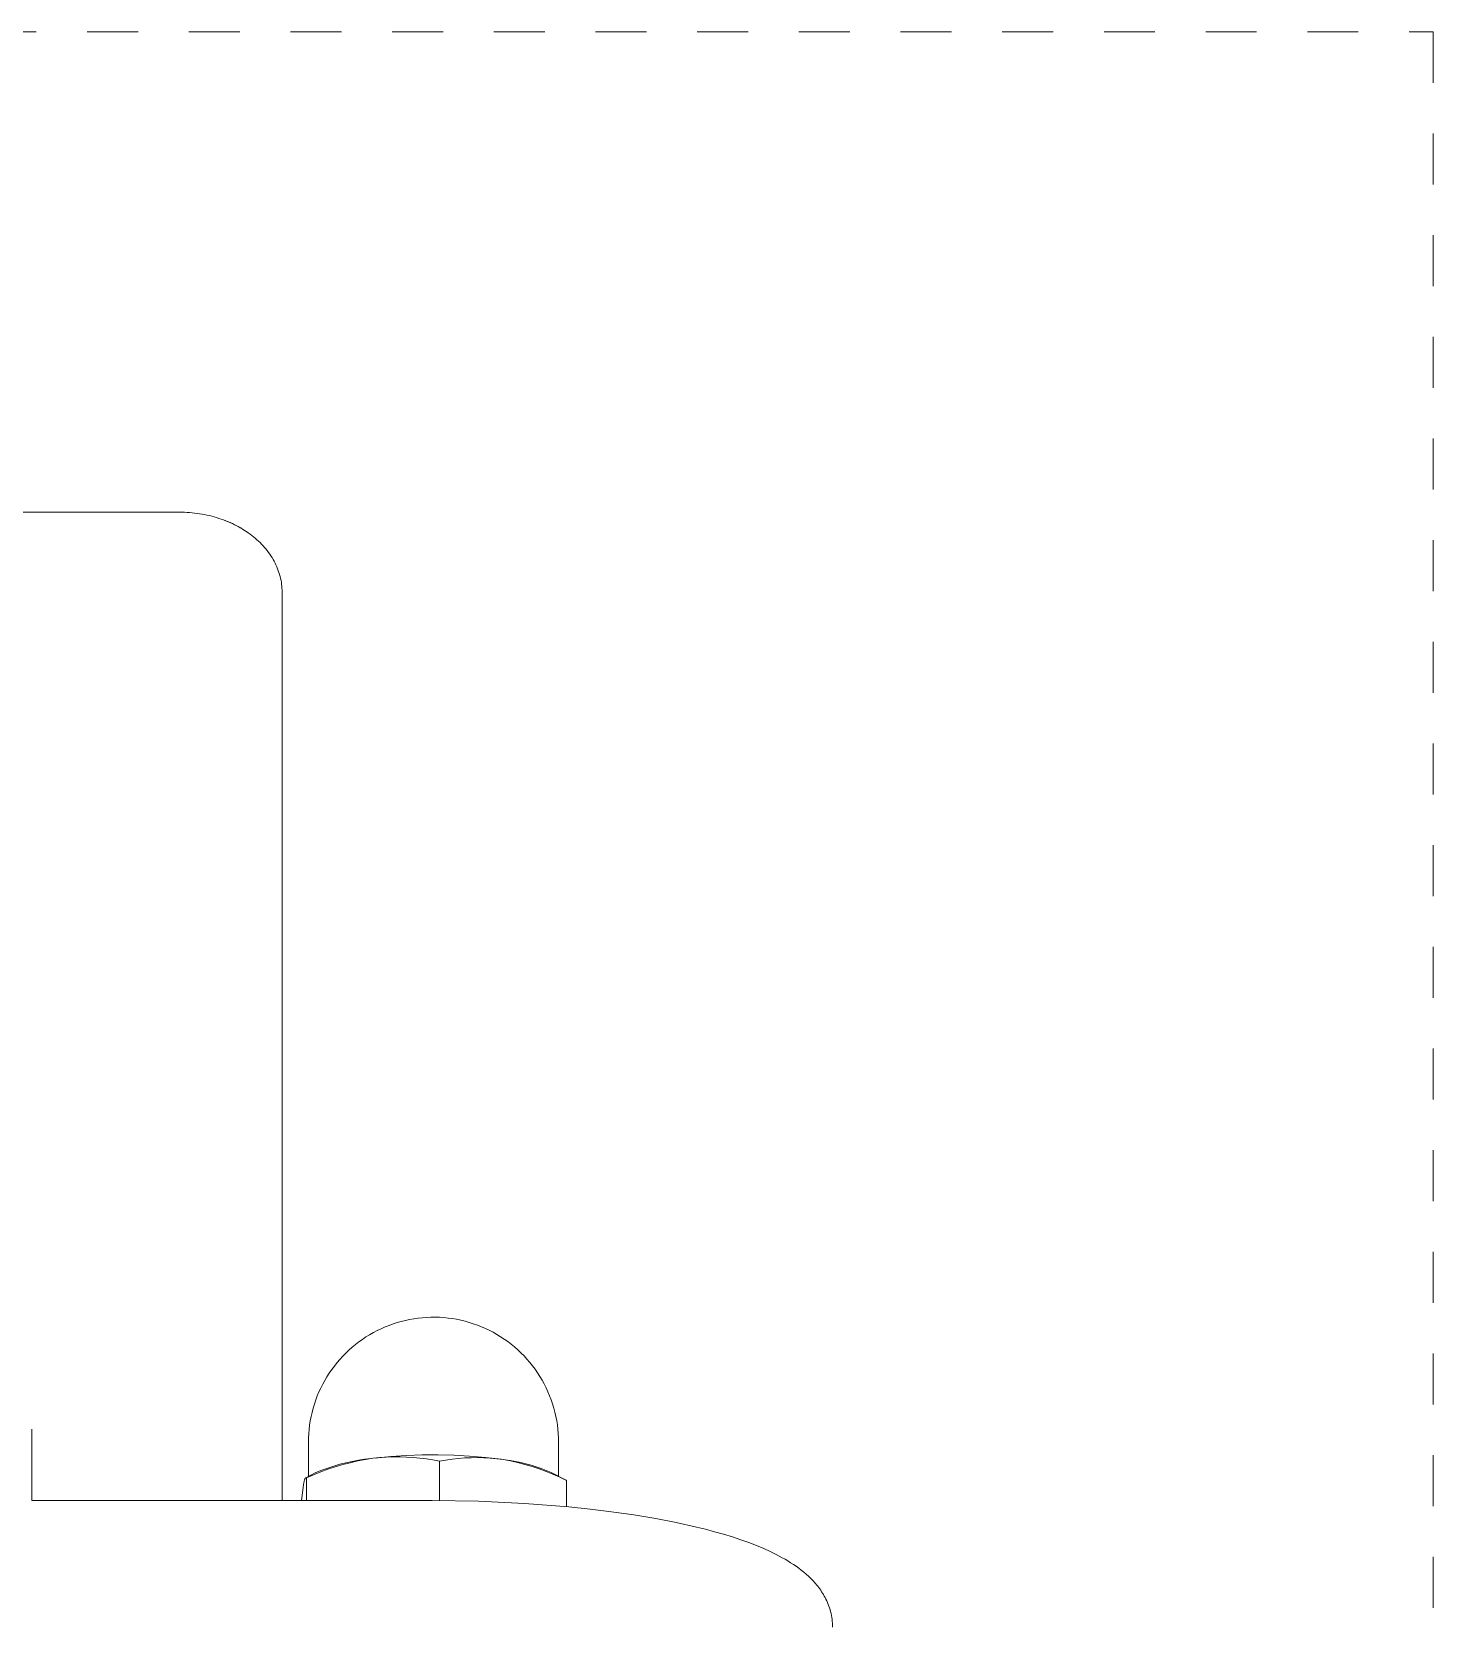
# Model space of a CAD drawing. Header units: inches. Extents: x -7 to 144, y -3 to 95.
# Drawn here: x 19.638 to 22.394, y 24.538 to 27.676 of the extents above; entities that cross this region are included whole.
import ezdxf

# ---------------------------------------------------------------- set-up
doc = ezdxf.new("R2010")
doc.units = ezdxf.units.IN
doc.linetypes.add('HIDDEN', pattern=[1.905, 1.27, -0.635])
doc.layers.add('ZANO_R', color=7, linetype='Continuous', lineweight=0)
doc.layers.add('ZANO_R_przerywana', color=250, linetype='HIDDEN', lineweight=0)

msp = doc.modelspace()

# ---------------------------------------------------------------- linework, layer by layer
at = {"layer": 'ZANO_R'}
for p, q in [((19.68136, 26.73099), (18.41395, 26.73099)), ((19.71956, 26.73099), (19.68136, 26.73099)), ((19.92864, 26.73099), (19.71956, 26.73099)), ((19.93356, 26.73095), (19.92864, 26.73099)), ((19.92864, 26.73099), (19.93356, 26.73095)), ((19.93849, 26.73081), (19.93356, 26.73095)), ((19.93356, 26.73095), (19.93849, 26.73081)), ((19.94341, 26.73057), (19.93849, 26.73081)), ((19.93849, 26.73081), (19.94341, 26.73057)), ((19.94833, 26.73024), (19.94341, 26.73057)), ((19.94341, 26.73057), (19.94833, 26.73024)), ((19.95324, 26.72982), (19.94833, 26.73024)), ((19.94833, 26.73024), (19.95324, 26.72982)), ((19.95814, 26.7293), (19.95324, 26.72982)), ((19.95324, 26.72982), (19.95814, 26.7293)), ((19.96303, 26.72868), (19.95814, 26.7293)), ((19.95814, 26.7293), (19.96303, 26.72868)), ((19.9679, 26.72798), (19.96303, 26.72868)), ((19.96303, 26.72868), (19.96791, 26.72797)), ((19.97276, 26.72717), (19.9679, 26.72798)), ((19.96791, 26.72797), (19.97276, 26.72717)), ((19.97759, 26.72628), (19.97276, 26.72717)), ((19.97276, 26.72717), (19.97759, 26.72628)), ((19.98241, 26.72529), (19.97759, 26.72628)), ((19.97759, 26.72628), (19.98241, 26.72529)), ((19.98721, 26.7242), (19.98241, 26.72529)), ((19.98241, 26.72529), (19.9872, 26.7242)), ((19.9872, 26.7242), (19.99197, 26.72302)), ((19.99198, 26.72302), (19.98721, 26.7242)), ((19.99197, 26.72302), (19.99672, 26.72174)), ((19.99673, 26.72174), (19.99198, 26.72302)), ((19.99672, 26.72174), (20.00144, 26.72037)), ((20.00145, 26.72037), (19.99673, 26.72174)), ((20.00144, 26.72037), (20.00613, 26.7189)), ((20.00614, 26.7189), (20.00145, 26.72037)), ((20.00613, 26.7189), (20.01049, 26.71744)), ((20.01064, 26.71739), (20.00614, 26.7189)), ((20.01049, 26.71744), (20.01482, 26.71589)), ((20.01511, 26.71578), (20.01064, 26.71739)), ((20.01482, 26.71589), (20.01911, 26.71426)), ((20.01954, 26.71409), (20.01511, 26.71578)), ((20.01911, 26.71426), (20.02338, 26.71254)), ((20.02394, 26.7123), (20.01954, 26.71409)), ((20.02338, 26.71254), (20.0276, 26.71073)), ((20.0283, 26.71042), (20.02394, 26.7123)), ((20.0276, 26.71073), (20.03179, 26.70884)), ((20.03262, 26.70845), (20.0283, 26.71042)), ((20.03179, 26.70884), (20.03594, 26.70686)), ((20.03689, 26.70638), (20.03262, 26.70845)), ((20.03594, 26.70686), (20.04004, 26.70479)), ((20.04112, 26.70423), (20.03689, 26.70638)), ((20.04004, 26.70479), (20.0441, 26.70264)), ((20.04503, 26.70212), (20.04112, 26.70423)), ((20.0441, 26.70264), (20.04811, 26.70039)), ((20.0489, 26.69993), (20.04503, 26.70212)), ((20.04811, 26.70039), (20.05206, 26.69806)), ((20.05271, 26.69767), (20.0489, 26.69993)), ((20.05206, 26.69806), (20.05597, 26.69564)), ((20.05648, 26.69531), (20.05271, 26.69767)), ((20.05597, 26.69564), (20.05981, 26.69314)), ((20.06019, 26.69288), (20.05648, 26.69531)), ((20.05981, 26.69314), (20.0636, 26.69054)), ((20.06385, 26.69036), (20.06019, 26.69288)), ((20.0636, 26.69054), (20.06732, 26.68785)), ((20.06745, 26.68776), (20.06385, 26.69036)), ((20.06732, 26.68785), (20.07098, 26.68508)), ((20.07099, 26.68508), (20.06745, 26.68776)), ((20.07098, 26.68508), (20.0743, 26.68243)), ((20.07431, 26.68243), (20.07099, 26.68508)), ((20.0743, 26.68243), (20.07756, 26.67971)), ((20.07757, 26.67971), (20.07431, 26.68243)), ((20.07756, 26.67971), (20.08076, 26.67691)), ((20.08076, 26.67691), (20.07757, 26.67971)), ((20.08389, 26.67404), (20.08076, 26.67691)), ((20.08076, 26.67691), (20.08389, 26.67404)), ((20.08695, 26.67109), (20.08389, 26.67404)), ((20.08389, 26.67404), (20.08695, 26.67109)), ((20.08993, 26.66807), (20.08695, 26.67109)), ((20.08695, 26.67109), (20.08993, 26.66807)), ((20.09283, 26.66497), (20.08993, 26.66807)), ((20.08993, 26.66807), (20.09284, 26.66497)), ((20.09566, 26.6618), (20.09283, 26.66497)), ((20.09284, 26.66497), (20.09566, 26.6618)), ((20.09835, 26.65861), (20.09566, 26.6618)), ((20.09566, 26.6618), (20.09835, 26.65861)), ((20.10096, 26.65535), (20.09835, 26.65861)), ((20.09835, 26.65861), (20.10096, 26.65535)), ((20.10348, 26.65202), (20.10096, 26.65535)), ((20.10096, 26.65535), (20.10348, 26.65202)), ((20.10591, 26.64863), (20.10348, 26.65202)), ((20.10348, 26.65202), (20.10591, 26.64863)), ((20.10825, 26.64517), (20.10591, 26.64863)), ((20.10591, 26.64863), (20.10825, 26.64517)), ((20.11048, 26.64164), (20.10825, 26.64517)), ((20.10825, 26.64517), (20.11048, 26.64164)), ((20.11262, 26.63805), (20.11048, 26.64164)), ((20.11048, 26.64164), (20.11261, 26.63805)), ((20.11261, 26.63805), (20.11464, 26.63441)), ((20.11464, 26.63441), (20.11262, 26.63805)), ((20.11651, 26.63081), (20.11464, 26.63441)), ((20.11464, 26.63441), (20.1165, 26.63081)), ((20.1165, 26.63081), (20.11826, 26.62717)), ((20.11826, 26.62717), (20.11651, 26.63081)), ((20.11991, 26.62347), (20.11826, 26.62717)), ((20.11826, 26.62717), (20.11991, 26.62347)), ((20.12145, 26.61973), (20.11991, 26.62347)), ((20.11991, 26.62347), (20.12145, 26.61973)), ((20.12287, 26.61594), (20.12145, 26.61973)), ((20.12145, 26.61973), (20.12287, 26.61594)), ((20.12418, 26.61211), (20.12287, 26.61594)), ((20.12287, 26.61594), (20.12418, 26.61211)), ((20.12537, 26.60824), (20.12418, 26.61211)), ((20.12418, 26.61211), (20.12537, 26.60824)), ((20.12643, 26.60434), (20.12537, 26.60824)), ((20.12537, 26.60824), (20.12643, 26.60434)), ((20.12734, 26.60055), (20.12643, 26.60434)), ((20.12643, 26.60434), (20.12734, 26.60055)), ((20.12813, 26.59674), (20.12734, 26.60055)), ((20.12734, 26.60055), (20.12813, 26.59674)), ((20.1288, 26.5929), (20.12813, 26.59674)), ((20.12813, 26.59674), (20.1288, 26.5929)), ((20.12935, 26.58905), (20.1288, 26.5929)), ((20.1288, 26.5929), (20.12935, 26.58905)), ((20.12978, 26.58518), (20.12935, 26.58905)), ((20.12935, 26.58905), (20.12978, 26.58518)), ((20.13009, 26.58129), (20.12978, 26.58518)), ((20.12978, 26.58518), (20.13008, 26.58129)), ((20.13008, 26.58129), (20.13027, 26.5774)), ((20.13027, 26.5774), (20.13009, 26.58129)), ((20.13033, 26.57351), (20.13027, 26.5774)), ((20.13027, 26.5774), (20.13033, 26.57351)), ((20.13033, 25.35304), (20.13033, 26.57351)), ((20.13033, 24.78659), (20.13033, 25.35304)), ((20.35661, 25.13674), (20.36471, 25.13905)), ((20.36471, 25.13905), (20.3729, 25.14108)), ((20.3729, 25.14108), (20.38114, 25.14283)), ((20.38114, 25.14283), (20.38944, 25.1443)), ((20.38944, 25.1443), (20.39779, 25.14548)), ((20.39779, 25.14548), (20.40617, 25.14637)), ((20.40617, 25.14637), (20.41458, 25.14698)), ((20.41458, 25.14698), (20.42301, 25.1473)), ((20.42301, 25.1473), (20.43144, 25.14733)), ((20.43144, 25.14733), (20.43986, 25.14707)), ((20.43986, 25.14707), (20.44828, 25.14652)), ((20.44828, 25.14652), (20.45667, 25.14569)), ((20.45667, 25.14569), (20.46502, 25.14457)), ((20.46502, 25.14457), (20.47342, 25.14314)), ((20.47342, 25.14314), (20.48177, 25.14143)), ((20.48177, 25.14143), (20.49006, 25.13942)), ((20.49006, 25.13942), (20.49827, 25.13713)), ((20.49827, 25.13713), (20.50639, 25.13456)), ((20.28818, 25.1037), (20.29525, 25.10841)), ((20.29525, 25.10841), (20.30247, 25.11287)), ((20.30247, 25.11287), (20.30984, 25.11708)), ((20.30984, 25.11708), (20.31736, 25.12103)), ((20.31736, 25.12103), (20.325, 25.12472)), ((20.325, 25.12472), (20.33277, 25.12814)), ((20.33277, 25.12814), (20.34065, 25.13129)), ((20.34065, 25.13129), (20.34858, 25.13415)), ((20.34858, 25.13415), (20.35661, 25.13674)), ((20.50639, 25.13456), (20.51442, 25.13171)), ((20.51442, 25.13171), (20.52235, 25.12858)), ((20.52235, 25.12858), (20.53017, 25.12518)), ((20.53017, 25.12518), (20.53786, 25.12151)), ((20.53786, 25.12151), (20.54542, 25.11758)), ((20.54542, 25.11758), (20.55284, 25.11339)), ((20.55284, 25.11339), (20.56011, 25.10894)), ((20.56011, 25.10894), (20.56722, 25.10424)), ((20.24957, 25.07063), (20.25551, 25.07669)), ((20.25551, 25.07669), (20.26167, 25.08253)), ((20.26167, 25.08253), (20.26802, 25.08817)), ((20.26802, 25.08817), (20.27456, 25.09358)), ((20.27456, 25.09358), (20.28128, 25.09876)), ((20.28128, 25.09876), (20.28818, 25.1037)), ((20.56722, 25.10424), (20.57417, 25.0993)), ((20.57417, 25.0993), (20.58094, 25.09413)), ((20.58094, 25.09413), (20.58752, 25.08872)), ((20.58752, 25.08872), (20.59392, 25.08308)), ((20.59392, 25.08308), (20.60011, 25.07723)), ((20.60011, 25.07723), (20.6061, 25.07117)), ((20.22315, 25.03747), (20.22797, 25.04446)), ((20.22797, 25.04446), (20.23303, 25.05128)), ((20.23303, 25.05128), (20.23832, 25.05792)), ((20.23832, 25.05792), (20.24383, 25.06437)), ((20.24383, 25.06437), (20.24957, 25.07063)), ((20.6061, 25.07117), (20.61188, 25.0649)), ((20.61188, 25.0649), (20.61744, 25.05844)), ((20.61744, 25.05844), (20.62276, 25.05179)), ((20.62276, 25.05179), (20.62786, 25.04496)), ((20.62786, 25.04496), (20.63272, 25.03795)), ((20.20637, 25.00798), (20.21018, 25.01557)), ((20.21018, 25.01557), (20.21425, 25.02302)), ((20.21425, 25.02302), (20.21858, 25.03032)), ((20.21858, 25.03032), (20.22315, 25.03747)), ((20.63272, 25.03795), (20.63733, 25.03078)), ((20.63733, 25.03078), (20.64168, 25.02346)), ((20.64168, 25.02346), (20.64579, 25.01599)), ((20.64579, 25.01599), (20.64963, 25.00838)), ((20.1938, 24.97647), (20.19653, 24.98451)), ((20.19653, 24.98451), (20.19954, 24.99244)), ((20.19954, 24.99244), (20.20282, 25.00027)), ((20.20282, 25.00027), (20.20637, 25.00798)), ((20.64963, 25.00838), (20.6532, 25.00065)), ((20.6532, 25.00065), (20.65651, 24.99279)), ((20.65651, 24.99279), (20.65954, 24.98483)), ((20.65954, 24.98483), (20.6623, 24.97676)), ((20.18568, 24.94352), (20.18728, 24.95186)), ((20.18728, 24.95186), (20.18917, 24.96014)), ((20.18917, 24.96014), (20.19134, 24.96834)), ((20.19134, 24.96834), (20.1938, 24.97647)), ((20.6623, 24.97676), (20.66477, 24.9686)), ((20.66477, 24.9686), (20.66696, 24.96037)), ((20.66696, 24.96037), (20.66886, 24.95206)), ((20.66886, 24.95206), (20.67048, 24.94369)), ((19.63821, 24.78659), (19.63821, 24.92678)), ((20.18218, 24.90978), (20.18262, 24.91825)), ((20.18262, 24.91825), (20.18335, 24.92671)), ((20.18335, 24.92671), (20.18437, 24.93514)), ((20.18437, 24.93514), (20.18568, 24.94352)), ((20.67048, 24.94369), (20.6718, 24.93527)), ((20.6718, 24.93527), (20.67283, 24.92681)), ((20.67283, 24.92681), (20.67357, 24.91832)), ((20.67357, 24.91832), (20.67401, 24.90981)), ((20.18203, 24.90129), (20.18218, 24.90978)), ((20.18203, 24.83413), (20.18203, 24.90129)), ((20.67401, 24.90981), (20.67416, 24.90129)), ((20.67416, 24.90129), (20.67416, 24.83413)), ((20.24383, 24.85799), (20.23189, 24.85451)), ((20.23499, 24.85297), (20.24958, 24.85729)), ((20.25588, 24.86106), (20.24383, 24.85799)), ((20.24958, 24.85729), (20.2643, 24.86112)), ((20.26803, 24.86372), (20.25588, 24.86106)), ((20.2643, 24.86112), (20.27913, 24.86448)), ((20.28026, 24.86596), (20.26803, 24.86372)), ((20.27913, 24.86448), (20.29407, 24.86735)), ((20.29256, 24.86778), (20.28026, 24.86596)), ((20.30491, 24.86919), (20.29256, 24.86778)), ((20.29407, 24.86735), (20.30909, 24.86972)), ((20.30909, 24.86972), (20.32217, 24.87104)), ((20.34413, 24.8733), (20.31325, 24.87024)), ((20.32217, 24.87104), (20.33529, 24.87193)), ((20.33529, 24.87193), (20.34843, 24.87241)), ((20.37509, 24.87541), (20.34413, 24.8733)), ((20.34843, 24.87241), (20.36158, 24.87247)), ((20.36158, 24.87247), (20.37472, 24.87211)), ((20.37472, 24.87211), (20.38784, 24.87133)), ((20.40609, 24.87656), (20.37509, 24.87541)), ((20.38784, 24.87133), (20.40093, 24.87013)), ((20.40093, 24.87013), (20.41398, 24.86851)), ((20.43712, 24.87674), (20.40609, 24.87656)), ((20.41398, 24.86851), (20.42697, 24.86648)), ((20.42697, 24.86648), (20.43989, 24.86404)), ((20.46814, 24.87596), (20.43712, 24.87674)), ((20.43989, 24.86404), (20.45225, 24.86624)), ((20.43989, 24.86404), (20.43989, 24.78656)), ((20.45225, 24.86624), (20.46467, 24.86803)), ((20.46467, 24.86803), (20.47715, 24.8694)), ((20.49912, 24.87422), (20.46814, 24.87596)), ((20.47715, 24.8694), (20.48967, 24.87035)), ((20.48967, 24.87035), (20.50221, 24.87089)), ((20.53003, 24.87152), (20.49912, 24.87422)), ((20.50221, 24.87089), (20.51476, 24.871)), ((20.51476, 24.871), (20.52731, 24.8707)), ((20.52731, 24.8707), (20.53984, 24.86997)), ((20.56084, 24.86786), (20.53003, 24.87152)), ((20.53984, 24.86997), (20.55234, 24.86883)), ((20.55234, 24.86883), (20.56479, 24.86727)), ((20.56479, 24.86727), (20.57921, 24.86458)), ((20.57913, 24.86518), (20.56876, 24.86666)), ((20.58944, 24.86337), (20.57913, 24.86518)), ((20.57921, 24.86458), (20.59353, 24.86142)), ((20.59969, 24.86124), (20.58944, 24.86337)), ((20.59353, 24.86142), (20.60774, 24.85777)), ((20.60987, 24.85878), (20.59969, 24.86124)), ((20.60774, 24.85777), (20.62181, 24.85365)), ((20.61997, 24.85599), (20.60987, 24.85878)), ((20.62997, 24.85288), (20.61997, 24.85599)), ((20.17314, 24.82188), (20.17352, 24.82366)), ((20.17352, 24.82366), (20.17389, 24.82524)), ((20.17389, 24.82524), (20.17426, 24.82663)), ((20.17426, 24.82663), (20.17445, 24.82725)), ((20.17445, 24.82725), (20.17464, 24.82783)), ((20.17464, 24.82783), (20.17482, 24.82836)), ((20.17482, 24.82836), (20.17501, 24.82885)), ((20.17501, 24.82885), (20.17519, 24.8293)), ((20.17519, 24.8293), (20.17528, 24.82951)), ((20.17528, 24.82951), (20.17538, 24.8297)), ((20.17538, 24.8297), (20.17547, 24.82989)), ((20.17547, 24.82989), (20.17556, 24.83006)), ((20.17556, 24.83006), (20.17565, 24.83023)), ((20.17565, 24.83023), (20.17574, 24.83038)), ((20.17574, 24.83038), (20.17583, 24.83053)), ((20.17583, 24.83053), (20.17593, 24.83067)), ((20.17593, 24.83067), (20.17597, 24.83073)), ((20.17597, 24.83073), (20.17602, 24.83079)), ((20.17602, 24.83079), (20.17606, 24.83085)), ((20.17606, 24.83085), (20.17611, 24.83091)), ((20.17611, 24.83091), (20.17616, 24.83096)), ((20.17616, 24.83096), (20.1762, 24.83101)), ((20.1762, 24.83101), (20.17625, 24.83106)), ((20.17625, 24.83106), (20.17629, 24.83111)), ((20.17629, 24.83111), (20.17634, 24.83115)), ((20.17634, 24.83115), (20.17638, 24.8312)), ((20.17638, 24.8312), (20.17643, 24.83124)), ((20.17643, 24.83124), (20.17648, 24.83128)), ((20.17648, 24.83128), (20.17652, 24.83131)), ((20.17652, 24.83131), (20.17657, 24.83134)), ((20.17657, 24.83134), (20.17661, 24.83137)), ((20.17661, 24.83137), (20.17664, 24.83139)), ((20.17664, 24.83139), (20.17666, 24.8314)), ((20.17666, 24.8314), (20.17668, 24.83142)), ((20.17668, 24.83142), (20.1767, 24.83143)), ((20.1767, 24.83143), (20.17673, 24.83144)), ((20.17673, 24.83144), (20.17675, 24.83145)), ((20.17675, 24.83145), (20.17677, 24.83147)), ((20.17677, 24.83147), (20.17679, 24.83148)), ((20.17679, 24.83148), (20.17682, 24.83149)), ((20.17682, 24.83149), (20.17684, 24.8315)), ((20.17684, 24.8315), (20.19689, 24.84165)), ((20.17684, 24.8315), (20.17686, 24.8315)), ((20.17686, 24.8315), (20.17689, 24.83151)), ((20.17689, 24.83151), (20.17691, 24.83152)), ((20.17691, 24.83152), (20.17693, 24.83153)), ((20.17693, 24.83153), (20.17695, 24.83154)), ((20.17695, 24.83154), (20.17698, 24.83154)), ((20.17698, 24.83154), (20.177, 24.83155)), ((20.177, 24.83155), (20.17702, 24.83155)), ((20.17702, 24.83155), (20.17704, 24.83156)), ((20.17704, 24.83156), (20.17707, 24.83156)), ((20.17707, 24.83156), (20.17709, 24.83157)), ((20.17709, 24.83157), (20.17711, 24.83157)), ((20.17711, 24.83157), (20.17714, 24.83157)), ((20.17714, 24.83157), (20.17716, 24.83157)), ((20.17716, 24.83157), (20.17718, 24.83157)), ((20.17718, 24.83157), (20.1772, 24.83158)), ((20.1772, 24.83158), (20.17723, 24.83158)), ((20.17723, 24.83158), (20.17725, 24.83158)), ((20.17725, 24.83158), (20.17727, 24.83157)), ((20.17727, 24.83157), (20.17729, 24.83157)), ((20.17729, 24.83157), (20.17732, 24.83157)), ((20.17732, 24.83157), (20.17734, 24.83157)), ((20.17734, 24.83157), (20.17736, 24.83157)), ((20.17736, 24.83157), (20.17739, 24.83156)), ((20.17739, 24.83156), (20.17741, 24.83156)), ((20.17741, 24.83156), (20.17743, 24.83156)), ((20.17743, 24.83156), (20.17745, 24.83155)), ((20.17745, 24.83155), (20.17748, 24.83155)), ((20.17748, 24.83155), (20.1775, 24.83154)), ((20.1775, 24.83154), (20.17752, 24.83153)), ((20.17752, 24.83153), (20.17754, 24.83153)), ((20.17754, 24.83153), (20.17757, 24.83152)), ((20.17757, 24.83152), (20.17759, 24.83151)), ((20.17759, 24.83151), (20.17761, 24.8315)), ((20.17761, 24.8315), (20.17763, 24.8315)), ((20.17763, 24.8315), (20.17766, 24.83149)), ((20.17766, 24.83149), (20.17768, 24.83148)), ((20.17768, 24.83148), (20.1777, 24.83147)), ((20.1777, 24.83147), (20.17773, 24.83146)), ((20.17773, 24.83146), (20.17775, 24.83144)), ((20.17775, 24.83144), (20.17779, 24.83142)), ((20.17779, 24.83142), (20.17784, 24.83139)), ((20.17784, 24.83139), (20.17788, 24.83137)), ((20.17788, 24.83137), (20.17793, 24.83134)), ((20.17793, 24.83134), (20.17797, 24.83131)), ((20.17797, 24.83131), (20.17802, 24.83127)), ((20.17802, 24.83127), (20.17806, 24.83124)), ((20.17806, 24.83124), (20.17811, 24.8312)), ((20.17811, 24.8312), (20.17815, 24.83116)), ((20.17815, 24.83116), (20.1782, 24.83112)), ((20.1782, 24.83112), (20.17825, 24.83108)), ((20.17825, 24.83108), (20.17829, 24.83103)), ((20.17829, 24.83103), (20.19219, 24.83721)), ((20.17829, 24.78659), (20.17829, 24.83103)), ((20.19219, 24.83721), (20.20628, 24.84293)), ((20.20841, 24.84633), (20.19689, 24.84165)), ((20.20628, 24.84293), (20.22056, 24.84819)), ((20.22008, 24.85062), (20.20841, 24.84633)), ((20.23189, 24.85451), (20.22008, 24.85062)), ((20.22056, 24.84819), (20.23499, 24.85297)), ((20.62181, 24.85365), (20.63574, 24.84906)), ((20.63986, 24.84945), (20.62997, 24.85288)), ((20.63574, 24.84906), (20.64951, 24.84401)), ((20.64964, 24.84571), (20.63986, 24.84945)), ((20.64951, 24.84401), (20.6631, 24.8385)), ((20.6593, 24.84165), (20.64964, 24.84571)), ((20.6593, 24.84165), (20.68915, 24.82653)), ((20.6631, 24.8385), (20.6765, 24.83253)), ((20.6765, 24.83253), (20.68969, 24.82612)), ((20.6886, 24.82667), (20.68857, 24.82666)), ((20.68864, 24.82667), (20.6886, 24.82667)), ((20.68867, 24.82667), (20.68864, 24.82667)), ((20.68871, 24.82666), (20.68867, 24.82667)), ((20.68874, 24.82666), (20.68871, 24.82666)), ((20.68877, 24.82666), (20.68874, 24.82666)), ((20.68881, 24.82665), (20.68877, 24.82666)), ((20.68884, 24.82665), (20.68881, 24.82665)), ((20.68887, 24.82664), (20.68884, 24.82665)), ((20.6889, 24.82663), (20.68887, 24.82664)), ((20.68894, 24.82662), (20.6889, 24.82663)), ((20.68897, 24.82661), (20.68894, 24.82662)), ((20.68921, 24.8265), (20.68915, 24.82653)), ((20.68927, 24.82647), (20.68921, 24.8265)), ((20.68933, 24.82643), (20.68927, 24.82647)), ((20.68938, 24.82639), (20.68933, 24.82643)), ((20.68944, 24.82635), (20.68938, 24.82639)), ((20.68949, 24.82631), (20.68944, 24.82635)), ((20.68955, 24.82626), (20.68949, 24.82631)), ((20.6896, 24.82622), (20.68955, 24.82626)), ((20.68965, 24.82617), (20.6896, 24.82622)), ((20.68969, 24.82612), (20.68965, 24.82617)), ((20.68969, 24.77468), (20.68969, 24.82612)), ((20.16871, 24.78659), (20.17239, 24.81775)), ((20.17239, 24.81775), (20.17314, 24.82188)), ((19.63821, 24.78659), (20.42561, 24.78659)), ((20.42561, 24.78659), (20.51628, 24.78523)), ((20.51628, 24.78523), (20.60686, 24.78108)), ((20.60686, 24.78108), (20.69451, 24.77423)), ((20.69451, 24.77423), (20.73643, 24.76987)), ((20.73643, 24.76987), (20.77826, 24.76474)), ((20.77826, 24.76474), (20.82196, 24.75846)), ((20.82196, 24.75846), (20.86551, 24.75117)), ((20.86551, 24.75117), (20.90542, 24.74343)), ((20.90542, 24.74343), (20.9451, 24.73456)), ((20.9451, 24.73456), (20.96294, 24.73015)), ((20.96294, 24.73015), (20.98071, 24.7254)), ((20.98071, 24.7254), (20.99839, 24.72034)), ((20.99839, 24.72034), (21.01596, 24.71495)), ((21.01596, 24.71495), (21.0323, 24.70953)), ((21.0323, 24.70953), (21.048, 24.70393)), ((21.048, 24.70393), (21.06308, 24.69811)), ((21.06308, 24.69811), (21.07755, 24.69206)), ((21.07755, 24.69206), (21.09016, 24.68635)), ((21.09016, 24.68635), (21.10228, 24.68043)), ((21.10228, 24.68043), (21.10815, 24.67737)), ((21.10815, 24.67737), (21.11391, 24.67425)), ((21.11391, 24.67425), (21.11954, 24.67107)), ((21.11954, 24.67107), (21.12505, 24.6678)), ((21.12505, 24.6678), (21.13052, 24.66441)), ((21.13052, 24.66441), (21.13591, 24.66092)), ((21.13591, 24.66092), (21.14119, 24.65731)), ((21.14119, 24.65731), (21.14635, 24.65359)), ((21.14635, 24.65359), (21.1514, 24.64976)), ((21.1514, 24.64976), (21.15632, 24.64581)), ((21.15632, 24.64581), (21.1611, 24.64174)), ((21.1611, 24.64174), (21.16618, 24.63712)), ((21.16618, 24.63712), (21.17079, 24.63264)), ((21.17079, 24.63264), (21.17305, 24.63033)), ((21.17305, 24.63033), (21.17527, 24.62797)), ((21.17527, 24.62797), (21.17745, 24.62556)), ((21.17745, 24.62556), (21.1796, 24.62311)), ((21.1796, 24.62311), (21.1817, 24.6206)), ((21.1817, 24.6206), (21.18375, 24.61804)), ((21.18375, 24.61804), (21.18576, 24.61544)), ((21.18576, 24.61544), (21.18773, 24.61278)), ((21.18773, 24.61278), (21.18964, 24.61007)), ((21.18964, 24.61007), (21.19149, 24.6073)), ((21.19149, 24.6073), (21.19329, 24.60448)), ((21.19329, 24.60448), (21.19504, 24.60161)), ((21.19504, 24.60161), (21.19672, 24.59868)), ((21.19672, 24.59868), (21.19834, 24.59569)), ((21.19834, 24.59569), (21.2, 24.59244)), ((21.2, 24.59244), (21.20157, 24.58913)), ((21.20157, 24.58913), (21.20306, 24.58576)), ((21.20306, 24.58576), (21.20447, 24.58233)), ((21.20447, 24.58233), (21.20577, 24.57884)), ((21.20577, 24.57884), (21.20699, 24.5753)), ((21.20699, 24.5753), (21.2081, 24.57169)), ((21.2081, 24.57169), (21.20911, 24.56803)), ((21.20911, 24.56803), (21.21001, 24.56433)), ((21.21001, 24.56433), (21.2108, 24.5606)), ((21.2108, 24.5606), (21.21147, 24.55685)), ((21.21147, 24.55685), (21.21202, 24.55306)), ((21.21202, 24.55306), (21.21245, 24.54926)), ((21.21245, 24.54926), (21.21276, 24.54542)), ((21.21276, 24.54542), (21.21295, 24.54157)), ((21.21295, 24.54157), (21.21301, 24.53769))]:
    msp.add_line(p, q, dxfattribs=at)
at = {"layer": 'ZANO_R_przerywana', "ltscale": 0.05}
for p, q in [((0.34687, 27.67587), (22.39411, 27.67587)), ((22.39411, 27.67587), (22.39411, 24.30532))]:
    msp.add_line(p, q, dxfattribs=at)

doc.saveas('drawing.dxf')
